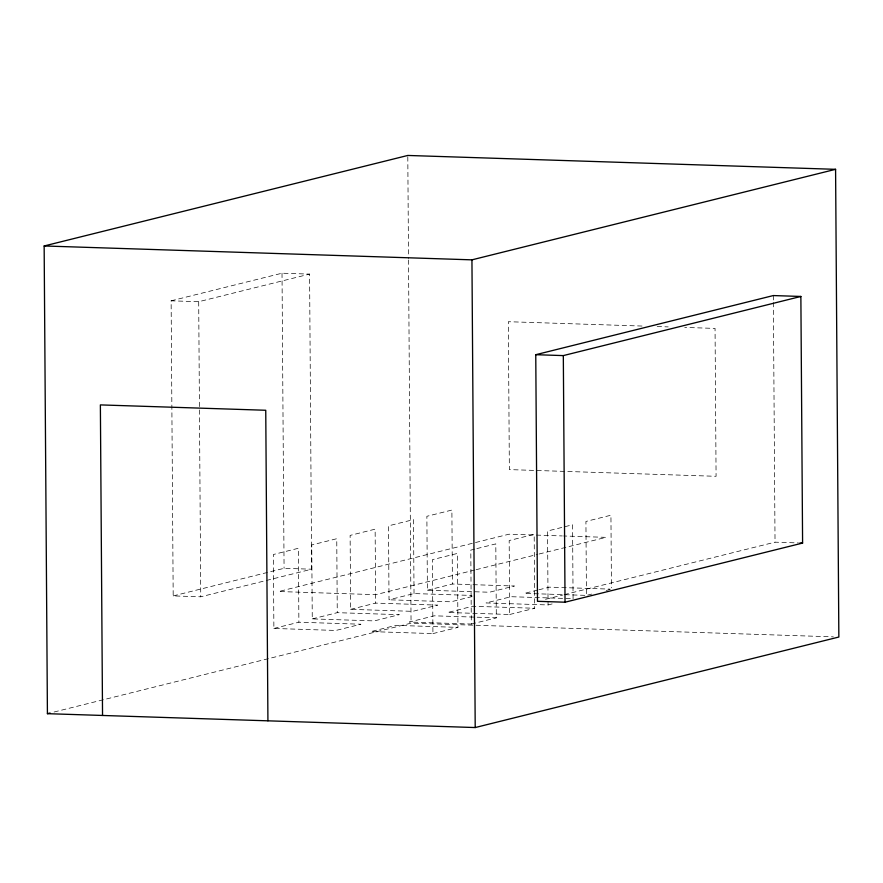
<?xml version="1.0" encoding="UTF-8"?>
<svg xmlns="http://www.w3.org/2000/svg" width="883" height="883" viewBox="0 0 883 883"><rect width="100%" height="100%" fill="white"/><g stroke="black" fill="none" stroke-linecap="round" stroke-linejoin="round"><path stroke-width="0.66" stroke-dasharray="4.42 3.31" d="M171.125 300.816L282.019 273.211L309.58 274.105L311.644 569.204L200.75 596.798L173.189 595.904L171.125 300.816L198.697 301.71L309.58 274.105M173.189 595.904L284.072 568.31L311.644 569.204M474.745 549.127L470.794 550.109L471.312 624.049L409.293 622.04L434.304 615.815L496.323 617.824L495.805 543.884L476.058 548.796M474.811 570.01L375.739 594.667L278.708 591.522L508.972 534.204L534.943 535.043M476.147 569.678L537.736 554.347M539.072 554.016L606.014 537.35L563.641 535.981M273.885 628.442L298.884 622.217L360.904 624.226L335.904 630.451L273.885 628.442L273.366 554.502L298.377 548.277L298.884 622.217M312.262 618.895L337.262 612.67L399.282 614.678L374.282 620.904L312.262 618.895L311.743 544.943L336.754 538.718L337.262 612.67M350.639 609.336L375.65 603.111L437.659 605.12L412.659 611.345L350.639 609.336L350.121 535.396L375.132 529.171L375.65 603.111M414.028 593.564L413.509 519.612L388.498 525.838L389.017 599.789L414.028 593.564L471.908 595.44M427.394 590.23L452.405 584.005L514.414 586.014L489.414 592.239L427.394 590.23L426.875 516.29L451.886 510.065L452.405 584.005M472.096 596.555L451.036 601.798L389.017 599.789M537.592 590.098L524.425 593.376L586.444 595.385L585.926 521.445L610.937 515.219L611.444 587.791M538.906 589.778L549.436 587.151L610.076 589.116M54.095 712.007L411.059 623.155L833.353 636.853M545.495 599.314L562.835 594.999M564.171 594.667L775.031 542.173L798.464 542.935M432.935 633.597L457.946 627.383L457.427 553.431L432.416 559.656L432.935 633.597L370.915 631.588L395.926 625.363L457.946 627.383M471.312 624.049L496.323 617.824M509.69 614.491L534.701 608.266L534.182 534.325L509.171 540.551L509.69 614.491L447.67 612.482L472.681 606.257L534.701 608.266M570.319 598.63L511.058 596.709L486.047 602.934L548.067 604.943L553.332 603.63M587.758 595.065L591.709 594.082M606.191 590.473L610.142 589.491M642.007 326.048L508.332 321.71L509.359 469.601L716.08 476.301L715.053 328.41L684.733 327.427M657.173 326.533L668.188 326.898M536.312 535.087L562.272 535.937M773.309 295.562L773.353 301.081M773.365 302.461L775.031 542.173M573.078 598.718L572.559 524.778L547.548 531.003L548.067 604.943M407.803 156.821L408.509 258.62M408.52 259.999L411.059 623.155M282.019 273.211L284.072 568.31M198.697 301.71L200.75 596.798"/><path stroke-width="1.32" d="M44.15 245.971L407.791 155.452L835.583 169.326L838.85 637.029L475.209 727.548L47.417 713.674L44.15 245.971L471.941 259.845L835.583 169.326M535.76 354.701L773.309 295.562L800.87 296.456L802.592 543.067L565.043 602.206L537.482 601.312L535.76 354.701L563.321 355.595L800.87 296.456M47.417 713.674L50.088 713.011M799.843 542.979L802.592 543.067M563.321 355.595L565.043 602.206M471.941 259.845L475.209 727.548M267.924 720.826L265.75 410.264L100.375 404.9L102.538 715.462"/></g></svg>
